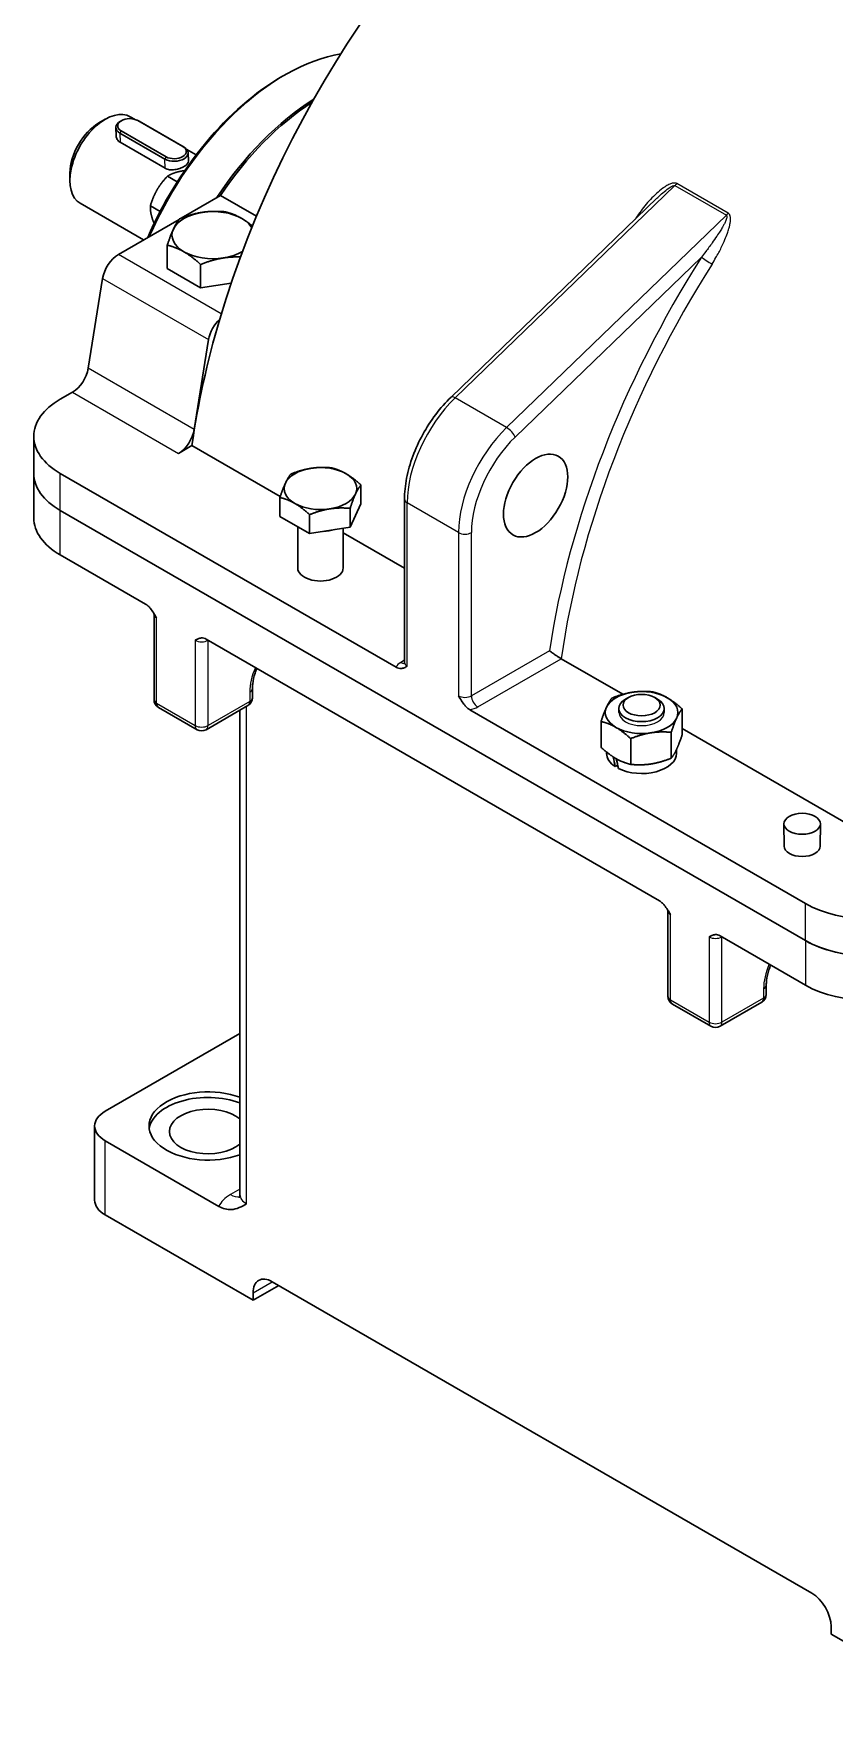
# Model space of a CAD drawing. Header units: millimetres. Extents: x -89 to 1313, y -72 to 900.
# Drawn here: x 695.5 to 766.1, y 152.4 to 300.9 of the extents above; entities that cross this region are included whole.
import ezdxf

# ---------------------------------------------------------------- set-up
doc = ezdxf.new("R2010")
doc.units = ezdxf.units.MM
doc.layers.add('可见 (ISO)', color=7, linetype='Continuous', lineweight=30)
doc.layers.add('可见窄的 (ISO)', color=7, linetype='Continuous', lineweight=9)

msp = doc.modelspace()

# ---------------------------------------------------------------- linework, layer by layer
at = {"layer": '可见 (ISO)'}
for p, q in [((717.4074, 297.0768), (717.6903, 297.2401)), ((701.2854, 292.9943), (701.8511, 293.3209)), ((702.7885, 292.5893), (702.8107, 291.8469)), ((703.2751, 293.1939), (703.1698, 293.1333)), ((704.4211, 293.3252), (704.0511, 293.5388)), ((704.6656, 293.2355), (704.7742, 293.1813)), ((704.7191, 293.2068), (708.6789, 290.9206)), ((708.7958, 290.8619), (704.836, 293.1481)), ((703.1399, 292.1023), (707.0997, 289.8162)), ((707.1239, 289.0085), (703.1641, 291.2947)), ((707.209, 290.0142), (703.2492, 292.3004)), ((709.8524, 290.1894), (709.0369, 290.6603)), ((709.1472, 290.375), (709.1695, 289.6325)), ((698.7398, 288.5852), (698.7398, 287.932)), ((708.1862, 287.8041), (707.3231, 288.3024)), ((708.5425, 284.6102), (711.9942, 286.603)), ((715.1624, 284.7739), (711.9942, 286.603)), ((705.2293, 282.6973), (699.6511, 285.9178)), ((706.6851, 285.2041), (705.822, 285.7024)), ((732.3006, 268.8428), (750.442, 286.3668)), ((703.0066, 281.414), (708.3452, 284.4963)), ((707.311, 280.1747), (707.311, 282.231)), ((700.3551, 271.3926), (701.6207, 279.3064)), ((710.2504, 278.4777), (707.311, 280.1747)), ((710.2504, 278.4777), (710.2504, 280.534)), ((712.9392, 278.8936), (710.2504, 278.4777)), ((710.9545, 273.9176), (709.6889, 266.0037)), ((698.9693, 269.2851), (697.8913, 268.6627)), ((695.5481, 262.1307), (695.5481, 265.3967)), ((709.4878, 264.5802), (708.3031, 263.8962)), ((717.2608, 260.0925), (709.4878, 264.5802)), ((695.5481, 262.1307), (695.5481, 258.2116)), ((697.8913, 262.1307), (727.4585, 245.0601)), ((717.2324, 258.3453), (717.2324, 260.0062)), ((724.3707, 259.4496), (724.3707, 261.1105)), ((728.204, 245.4742), (728.204, 259.8524)), ((697.8913, 258.8648), (763.5108, 220.9793)), ((697.8913, 258.8648), (763.5108, 220.9793)), ((719.8452, 256.8368), (717.2324, 258.3453)), ((719.8452, 256.8368), (719.8452, 258.4977)), ((724.3707, 259.4496), (723.4143, 257.389)), ((723.4143, 257.389), (723.4143, 259.0499)), ((718.8016, 257.4394), (718.8016, 253.8025)), ((723.4143, 257.389), (719.8452, 256.8368)), ((722.8016, 257.2942), (722.8016, 253.8025)), ((728.204, 253.7745), (722.8016, 256.8936)), ((705.3968, 250.6123), (697.8913, 254.9456)), ((706.1423, 242.2082), (706.1423, 249.72)), ((750.6516, 224.4844), (710.7505, 247.5213)), ((747.4367, 242.6704), (742.0148, 245.8008)), ((714.8133, 243.188), (714.8133, 242.3715)), ((747.9317, 242.3845), (747.6715, 242.2342)), ((750.2399, 242.3845), (750.5002, 242.2342)), ((706.5423, 241.5154), (709.9364, 239.5558)), ((714.4133, 241.6787), (710.7364, 239.5558)), ((713.7104, 198.6073), (713.7104, 241.2729)), ((733.9436, 241.3159), (763.5108, 224.2453)), ((747.0858, 241.0651), (747.0858, 241.4178)), ((751.0858, 241.0651), (751.0858, 241.4178)), ((752.655, 239.1072), (752.655, 241.3839)), ((745.5167, 238.0029), (745.5167, 240.2796)), ((751.6986, 237.0466), (751.6986, 239.3233)), ((767.4474, 231.1173), (752.655, 239.6577)), ((746.0058, 237.4725), (746.0058, 237.5825)), ((748.1295, 236.4944), (748.1295, 238.7711)), ((752.1658, 237.4725), (752.1658, 237.82)), ((746.9842, 236.429), (746.7658, 236.3029)), ((761.6316, 229.3048), (761.6215, 231.2644)), ((764.8243, 229.3048), (764.8344, 231.2644)), ((751.3971, 216.0803), (751.3971, 223.5921)), ((763.5108, 217.0601), (756.0053, 221.3934)), ((760.0682, 217.0601), (760.0682, 216.2436)), ((751.7971, 215.3875), (755.1912, 213.4279)), ((759.6682, 215.5508), (755.9912, 213.4279)), ((713.7104, 212.8027), (701.8511, 205.9558)), ((700.9138, 198.1174), (700.9138, 204.6494)), ((701.8511, 203.343), (711.8467, 197.572)), ((701.8511, 196.811), (714.8619, 189.2992)), ((717.1246, 190.6056), (714.8619, 189.2992)), ((716.5589, 190.9322), (764.0765, 163.498)), ((714.8619, 189.2992), (714.8619, 189.9524)), ((765.7735, 160.5586), (765.7735, 159.9054)), ((765.7735, 159.9054), (778.7843, 152.3936))]:
    msp.add_line(p, q, dxfattribs=at)
for centre, start, end in [((706.9423, 242.2082), 180, 240), ((714.0133, 242.3715), 300, 0), ((710.3364, 240.2486), 240, 300), ((752.1971, 216.0803), 180, 240), ((759.2682, 216.2436), 300, 0), ((755.5912, 214.1207), 240, 300)]:
    msp.add_arc(centre, 0.8, start, end, dxfattribs=at)
for centre, major_axis, ratio, start_param, end_param in [((749.1302, 279.466), (28.4565, 49.288), 0.57735027, 0.87574659, 1.96473415), ((717.6903, 280.5836), (10.2, 17.6669), 0.57735027, 0.43862033, 1.76322802), ((717.4074, 280.7469), (-10, -17.3205), 0.57735027, 3.92699082, 4.91542291), ((701.8511, 289.7283), (-2.2, -3.8105), 0.57735027, 3.14159265, 6.28318531), ((720.8016, 278.7873), (-10.2, -17.6669), 0.57735027, 3.96770652, 4.61184735), ((720.8016, 278.7873), (-10.2, -17.6669), 0.57735027, 3.96770652, 4.61184735), ((720.943, 278.7056), (10.2, 17.6669), 0.57735027, 0.84637449, 1.45460538), ((720.943, 278.7056), (-10.2, -17.6669), 0.57735027, 3.98796714, 4.59619804), ((701.2854, 290.0549), (-1.8, -3.1177), 0.57735027, 3.92699082, 5.49778714), ((703.988, 292.6252), (-1.1995, -0.0359), 0.59662772, 5.44497926, 7.05100993), ((703.9841, 292.7536), (-1.0395, -0.0311), 0.59662772, 3.90941728, 7.05100993), ((703.988, 292.6252), (-1.1995, -0.0359), 0.59662772, 3.90941728, 3.9797987), ((707.9478, 290.3391), (1.1995, 0.0359), 0.59662772, 3.90941728, 7.05100993), ((707.9439, 290.4674), (1.0395, 0.0311), 0.59662772, 3.90941728, 7.05100993), ((711.3263, 283.1147), (-3.6, 0), 0.57735027, 4.97418837, 6.02138592), ((711.3263, 283.1147), (-3.6, 0), 0.57735027, 3.92699082, 4.97418837), ((711.3263, 283.1147), (-3.6, 0), 0.57735027, 6.02138592, 7.06858347), ((711.3263, 283.1147), (3.6, 0), 0.57735027, 0.31695962, 0.78539816), ((703.0066, 279.781), (-1, -1.7321), 0.57735027, 3.92699082, 5.29707428), ((711.3263, 283.1147), (3.6, 0), 0.57735027, 3.92699082, 4.97418837), ((711.3263, 283.1147), (3.6, 0), 0.57735027, 4.97418837, 5.52335175), ((749.1302, 279.466), (28.4565, 49.288), 0.57735027, 1.96473415, 2.1831375), ((712.3404, 274.3921), (1, 1.7321), 0.57735027, 1.0790392, 2.15548163), ((698.9693, 270.9181), (-1, -1.7321), 0.57735027, 0.78539816, 2.15548163), ((703.5481, 265.3967), (-8, 0), 0.57735027, 5.49778714, 7.06858347), ((708.3031, 265.5292), (1, 1.7321), 0.57735027, 3.92699082, 5.29707428), ((703.5481, 262.1307), (-8, 0), 0.57735027, 0, 0.78539816), ((703.5481, 262.1307), (-8, 0), 0.57735027, 0, 0.78539816), ((720.8016, 260.7917), (-3.2, 0), 0.57735027, 4.97418837, 6.02138592), ((720.8016, 260.7917), (-3.2, 0), 0.57735027, 3.92699082, 4.97418837), ((720.8016, 260.7917), (3.2, 0), 0.57735027, 6.02138592, 7.06858347), ((720.8016, 260.7917), (-3.2, 0), 0.57735027, 6.02138592, 7.06858347), ((720.8016, 260.7917), (3.2, 0), 0.57735027, 4.97418837, 6.02138592), ((720.8016, 260.7917), (3.2, 0), 0.57735027, 3.92699082, 4.97418837), ((703.5481, 258.2116), (-8, 0), 0.57735027, 0, 0.78539816), ((720.8016, 258.7015), (-2.92, 0), 0.57735027, 1.6512154, 2.01397603), ((720.8016, 253.8025), (2, 0), 0.57735027, 3.14159265, 6.28318531), ((749.0858, 241.0651), (-3.2, 0), 0.57735027, 4.97418837, 6.02138592), ((749.0858, 241.4178), (-2, 0), 0.57735027, 5.4978958, 10.21006747), ((749.0858, 241.0651), (-3.2, 0), 0.57735027, 3.92699082, 4.97418837), ((749.0858, 241.0651), (3.2, 0), 0.57735027, 6.02138592, 7.06858347), ((749.0858, 241.0651), (-3.2, 0), 0.57735027, 6.02138592, 7.06858347), ((749.0858, 241.0651), (3.2, 0), 0.57735027, 4.97418837, 6.02138592), ((749.0858, 241.0651), (3.2, 0), 0.57735027, 3.92699082, 4.97418837), ((749.0858, 237.4725), (-3.08, 0), 0.57735027, 0, 0.71781426), ((749.0858, 236.9499), (1.9921, -9.07), 0.2589892, 4.63231081, 4.72683844), ((749.0858, 237.9952), (1.9921, -9.07), 0.2589892, 4.76502797, 4.86200625), ((749.0858, 237.4725), (3.08, 0), 0.57735027, 3.99457472, 6.28318531), ((763.228, 229.3076), (1.5964, 0), 0.57735027, 3.14457049, 6.28020747), ((769.1677, 227.5113), (8, 0), 0.57735027, 3.92699082, 5.49778714), ((769.1677, 224.2453), (-8, 0), 0.57735027, 0.78539816, 2.35619449), ((769.1677, 224.2453), (8, 0), 0.57735027, 3.92699082, 5.49778714), ((769.1677, 220.3261), (8, 0), 0.57735027, 3.92699082, 5.49778714), ((710.9021, 204.6494), (-5.2, 0), 0.57735027, 4.14187736, 8.42449326), ((710.9021, 204.1595), (-5.2, 0), 0.57735027, 4.14187736, 6.20150527), ((704.1138, 204.6494), (-3.2, 0), 0.57735027, 5.49778714, 7.06858347), ((710.9021, 204.1595), (-3.4, 0), 0.57735027, 3.74045355, 8.82591707), ((704.1138, 198.1174), (-3.2, 0), 0.57735027, 0, 0.78539816), ((716.5589, 188.9726), (-1.2, 2.0785), 0.57735027, 5.49778714, 7.06858347), ((764.0765, 161.5384), (-1.2, 2.0785), 0.57735027, 3.92699082, 5.49778714)]:
    msp.add_ellipse(centre, major_axis=major_axis, ratio=ratio, start_param=start_param, end_param=end_param, dxfattribs=at)
for centre, major_axis in [((739.752, 260.179), (-2, -3.4641)), ((749.0858, 241.7183), (1.6319, 0)), ((763.228, 231.2672), (-1.6065, 0))]:
    msp.add_ellipse(centre, major_axis=major_axis, ratio=0.57735027, dxfattribs=at)
for points, knots in [([(703.1641, 291.2947), (703.057, 291.3566), (702.9644, 291.4428), (702.8443, 291.6378), (702.8139, 291.745), (702.8108, 291.8469)], [0.909033921, 0.909033921, 0.909033921, 0.909033921, 1.022674544, 1.022674544, 1.131008978, 1.131008978, 1.131008978, 1.131008978]), ([(709.1695, 289.6325), (709.1696, 289.6291), (709.1696, 289.6257), (709.1691, 289.5495), (709.1388, 289.471), (709.0161, 289.3171), (708.9235, 289.2414), (708.8165, 289.1753)], [0.221975057, 0.221975057, 0.221975057, 0.221975057, 0.227281248, 0.227281248, 0.340899104, 0.340899104, 0.45451696, 0.45451696, 0.45451696, 0.45451696]), ([(708.8165, 289.1753), (708.7094, 289.1093), (708.5743, 289.0447), (708.2795, 288.9411), (708.1198, 288.9025), (707.8207, 288.8632), (707.6611, 288.8599), (707.3662, 288.9014), (707.2311, 288.9467), (707.1239, 289.0085)], [0.45451696, 0.45451696, 0.45451696, 0.45451696, 0.568134817, 0.568134817, 0.681752673, 0.681752673, 0.795393297, 0.795393297, 0.909033921, 0.909033921, 0.909033921, 0.909033921]), ([(728.204, 259.8524), (728.204, 260.4526), (728.2688, 261.0796), (728.5185, 262.3564), (728.7034, 263.0062), (729.1809, 264.2949), (729.4735, 264.9337), (730.1495, 266.1658), (730.5329, 266.7591), (731.3699, 267.8671), (731.8235, 268.3818), (732.3006, 268.8428)], [0, 0, 0, 0, 0.24923005, 0.24923005, 0.49846009, 0.49846009, 0.74769014, 0.74769014, 0.99692019, 0.99692019, 1.24615023, 1.24615023, 1.24615023, 1.24615023]), ([(706.3766, 249.3934), (706.2982, 249.5291), (706.2121, 249.6787), (706.0288, 249.9672), (705.9309, 250.1058), (705.7699, 250.2989), (705.6972, 250.377), (705.5467, 250.513), (705.4689, 250.5707), (705.3968, 250.6123)], [0, 0, 0, 0, 0.117562819, 0.117562819, 0.235125638, 0.235125638, 0.311588865, 0.311588865, 0.388052091, 0.388052091, 0.388052091, 0.388052091]), ([(706.1153, 249.831), (706.1165, 249.8292), (706.1183, 249.8261), (706.1226, 249.8174), (706.1252, 249.8118), (706.1303, 249.7981), (706.1328, 249.7901), (706.1372, 249.7723), (706.139, 249.7624), (706.1416, 249.7417), (706.1423, 249.7309), (706.1423, 249.72)], [2.00345863, 2.00345863, 2.00345863, 2.00345863, 2.074005802, 2.074005802, 2.144552974, 2.144552974, 2.215100146, 2.215100146, 2.285647318, 2.285647318, 2.35619449, 2.35619449, 2.35619449, 2.35619449]), ([(710.7505, 247.5213), (710.6784, 247.5629), (710.6005, 247.5952), (710.45, 247.633), (710.3774, 247.6388), (710.2163, 247.6317), (710.1185, 247.606), (709.9352, 247.5291), (709.8491, 247.4791), (709.7707, 247.4338)], [1.01106448, 1.01106448, 1.01106448, 1.01106448, 1.087527707, 1.087527707, 1.163990933, 1.163990933, 1.281553752, 1.281553752, 1.399116571, 1.399116571, 1.399116571, 1.399116571]), ([(740.9765, 246.5078), (740.977, 246.5074), (740.9775, 246.507), (741.0407, 246.4557), (741.1188, 246.3959), (741.293, 246.269), (741.3885, 246.2019), (741.5699, 246.0791), (741.6528, 246.0244), (741.8058, 245.9267), (741.8743, 245.8841), (741.965, 245.8298), (741.9905, 245.8148), (742.0148, 245.8008)], [-0.362143701, -0.362143701, -0.362143701, -0.362143701, -0.361329932, -0.361329932, -0.258568563, -0.258568563, -0.162436819, -0.162436819, -0.088389107, -0.088389107, -0.026068203, -0.026068203, -0.00034499, -0.00034499, -0.00034499, -0.00034499]), ([(727.4585, 245.0601), (727.5306, 245.0185), (727.6085, 244.9862), (727.7589, 244.9484), (727.8316, 244.9427), (727.9927, 244.9498), (728.0905, 244.9754), (728.2738, 245.0523), (728.3599, 245.1024), (728.4383, 245.1476)], [1.01106448, 1.01106448, 1.01106448, 1.01106448, 1.087527707, 1.087527707, 1.163990933, 1.163990933, 1.281553752, 1.281553752, 1.399116571, 1.399116571, 1.399116571, 1.399116571]), ([(728.1757, 245.3613), (728.1757, 245.3613), (728.1772, 245.3632), (728.1835, 245.3744), (728.19, 245.3881), (728.2004, 245.426), (728.204, 245.45), (728.204, 245.4742)], [0.380488515, 0.380488515, 0.380488515, 0.380488515, 0.471238898, 0.471238898, 0.628318531, 0.628318531, 0.785398163, 0.785398163, 0.785398163, 0.785398163]), ([(715.2006, 244.9521), (715.1446, 244.8156), (715.0942, 244.6789), (714.9434, 244.2166), (714.8724, 243.8961), (714.8214, 243.4565), (714.8133, 243.3181), (714.8133, 243.188)], [7.298083933, 7.298083933, 7.298083933, 7.298083933, 7.419367678, 7.419367678, 7.711321269, 7.711321269, 7.853981634, 7.853981634, 7.853981634, 7.853981634]), ([(732.9638, 242.5348), (733.0422, 242.3991), (733.1283, 242.2496), (733.3116, 241.961), (733.4094, 241.8224), (733.5705, 241.6293), (733.6431, 241.5512), (733.7936, 241.4152), (733.8715, 241.3576), (733.9436, 241.3159)], [0, 0, 0, 0, 0.117562819, 0.117562819, 0.235125638, 0.235125638, 0.311588865, 0.311588865, 0.388052091, 0.388052091, 0.388052091, 0.388052091]), ([(751.6314, 223.2655), (751.553, 223.4013), (751.4669, 223.5508), (751.2836, 223.8393), (751.1858, 223.9779), (751.0247, 224.171), (750.9521, 224.2491), (750.8016, 224.3851), (750.7237, 224.4428), (750.6516, 224.4844)], [0, 0, 0, 0, 0.117562819, 0.117562819, 0.235125638, 0.235125638, 0.311588865, 0.311588865, 0.388052091, 0.388052091, 0.388052091, 0.388052091]), ([(751.3701, 223.7031), (751.3713, 223.7013), (751.3731, 223.6982), (751.3775, 223.6895), (751.38, 223.6839), (751.3851, 223.6703), (751.3876, 223.6622), (751.392, 223.6444), (751.3939, 223.6345), (751.3964, 223.6138), (751.3971, 223.603), (751.3971, 223.5921)], [2.00345863, 2.00345863, 2.00345863, 2.00345863, 2.074005802, 2.074005802, 2.144552974, 2.144552974, 2.215100146, 2.215100146, 2.285647318, 2.285647318, 2.35619449, 2.35619449, 2.35619449, 2.35619449]), ([(756.0053, 221.3934), (755.9332, 221.435), (755.8554, 221.4673), (755.7049, 221.5051), (755.6322, 221.5109), (755.4711, 221.5038), (755.3733, 221.4781), (755.19, 221.4012), (755.1039, 221.3512), (755.0255, 221.3059)], [1.01106448, 1.01106448, 1.01106448, 1.01106448, 1.087527707, 1.087527707, 1.163990933, 1.163990933, 1.281553752, 1.281553752, 1.399116571, 1.399116571, 1.399116571, 1.399116571]), ([(760.4554, 218.8242), (760.3994, 218.6877), (760.3491, 218.551), (760.1982, 218.0887), (760.1273, 217.7682), (760.0762, 217.3286), (760.0682, 217.1903), (760.0682, 217.0601)], [7.298083933, 7.298083933, 7.298083933, 7.298083933, 7.419367678, 7.419367678, 7.711321269, 7.711321269, 7.853981634, 7.853981634, 7.853981634, 7.853981634]), ([(711.8467, 197.572), (712.0269, 197.468), (712.2216, 197.3873), (712.5978, 197.2928), (712.7794, 197.2784), (713.1821, 197.2962), (713.4266, 197.3603), (713.885, 197.5525), (714.1002, 197.6777), (714.2962, 197.7908)], [2.5276612, 2.5276612, 2.5276612, 2.5276612, 2.718819267, 2.718819267, 2.909977333, 2.909977333, 3.203884381, 3.203884381, 3.497791429, 3.497791429, 3.497791429, 3.497791429]), ([(713.6397, 198.3249), (713.6397, 198.3249), (713.6433, 198.3298), (713.6591, 198.3578), (713.6754, 198.3921), (713.7014, 198.4868), (713.7104, 198.5468), (713.7104, 198.6073)], [3.522081169, 3.522081169, 3.522081169, 3.522081169, 3.612831552, 3.612831552, 3.769911184, 3.769911184, 3.926990817, 3.926990817, 3.926990817, 3.926990817])]:
    msp.add_open_spline(points, degree=3, knots=knots, dxfattribs=at)
for points, weights in [([(707.3231, 288.3024), (706.7567, 287.7005), (706.4083, 287.0972)], [1, 1.0379548493, 1]), ([(708.1842, 288.6719), (707.7083, 288.5444), (707.3231, 288.3024)], [1, 1.0379548493, 1]), ([(708.8442, 288.7988), (708.4765, 288.7502), (708.1842, 288.6719)], [1.01813359721, 1.02297913325, 1]), ([(706.4083, 287.0972), (706.06, 286.4939), (705.822, 285.7024)], [1, 1.0379548493, 1]), ([(705.822, 285.7024), (705.805, 285.2477), (705.9325, 284.7719)], [1, 1.0379548493, 1]), ([(708.3869, 284.5493), (709.4628, 284.9782), (710.3946, 285.1224)], [1, 1.0379548493, 1]), ([(710.3946, 285.1224), (711.3263, 285.2665), (712.4022, 285.1704)], [1, 1.0379548493, 1]), ([(712.4022, 285.1704), (713.1898, 284.9782), (713.8719, 284.5844)], [1, 1.0379548493, 1]), ([(705.9325, 284.7719), (706.0108, 284.4796), (706.1526, 284.1369)], [1, 1.02297913325, 1.01813359721]), ([(707.311, 282.231), (707.5993, 283.1147), (707.849, 283.6527)], [1, 1.0379548493, 1]), ([(707.849, 283.6527), (708.0986, 284.1906), (708.3869, 284.5493)], [1, 1.0379548493, 1]), ([(713.8719, 284.5844), (714.3278, 284.3212), (714.814, 283.928)], [1, 1.02505560885, 1.01703067351]), ([(708.7807, 281.645), (708.0986, 282.0388), (707.311, 282.231)], [1, 1.0379548493, 1]), ([(710.2504, 280.534), (709.4628, 281.2512), (708.7807, 281.645)], [1, 1.0379548493, 1]), ([(712.2581, 281.1071), (711.3263, 280.963), (710.2504, 280.534)], [1, 1.0379548493, 1]), ([(713.7517, 281.1882), (712.9733, 281.2177), (712.2581, 281.1071)], [1.01381007709, 1.02888009848, 1]), ([(717.7106, 261.2699), (717.9325, 261.7481), (718.1888, 262.0668)], [1, 1.0379548493, 1]), ([(718.1888, 262.0668), (719.1451, 262.4482), (719.9733, 262.5763)], [1, 1.0379548493, 1]), ([(719.9733, 262.5763), (720.8016, 262.7044), (721.7579, 262.619)], [1, 1.0379548493, 1]), ([(721.7579, 262.619), (722.458, 262.4482), (723.0643, 262.0981)], [1, 1.0379548493, 1]), ([(723.0643, 262.0981), (723.6706, 261.7481), (724.3707, 261.1105)], [1, 1.0379548493, 1]), ([(717.2324, 260.0062), (717.4887, 260.7917), (717.7106, 261.2699)], [1, 1.0379548493, 1]), ([(718.5388, 259.4853), (717.9325, 259.8354), (717.2324, 260.0062)], [1, 1.0379548493, 1]), ([(723.8925, 260.3135), (723.6706, 259.8354), (723.4143, 259.0499)], [1, 1.0379548493, 1]), ([(724.3707, 261.1105), (724.1144, 260.7917), (723.8925, 260.3135)], [1, 1.0379548493, 1]), ([(719.8452, 258.4977), (719.1451, 259.1353), (718.5388, 259.4853)], [1, 1.0379548493, 1]), ([(721.6298, 259.0072), (720.8016, 258.879), (719.8452, 258.4977)], [1, 1.0379548493, 1]), ([(723.4143, 259.0499), (722.458, 259.1353), (721.6298, 259.0072)], [1, 1.0379548493, 1]), ([(745.9949, 241.5433), (746.2168, 242.0215), (746.473, 242.3403)], [1, 1.0379548493, 1]), ([(746.473, 242.3403), (747.4294, 242.7216), (748.2576, 242.8497)], [1, 1.0379548493, 1]), ([(748.2576, 242.8497), (749.0858, 242.9778), (750.0422, 242.8924)], [1, 1.0379548493, 1]), ([(750.0422, 242.8924), (750.7423, 242.7216), (751.3486, 242.3715)], [1, 1.0379548493, 1]), ([(751.3486, 242.3715), (751.9549, 242.0215), (752.655, 241.3839)], [1, 1.0379548493, 1]), ([(745.5167, 240.2796), (745.7729, 241.0651), (745.9949, 241.5433)], [1, 1.0379548493, 1]), ([(752.1768, 240.587), (751.9549, 240.1088), (751.6986, 239.3233)], [1, 1.0379548493, 1]), ([(752.655, 241.3839), (752.3987, 241.0651), (752.1768, 240.587)], [1, 1.0379548493, 1]), ([(746.8231, 239.7587), (746.2168, 240.1088), (745.5167, 240.2796)], [1, 1.0379548493, 1]), ([(748.1295, 238.7711), (747.4294, 239.4087), (746.8231, 239.7587)], [1, 1.0379548493, 1]), ([(749.914, 239.2806), (749.0858, 239.1524), (748.1295, 238.7711)], [1, 1.0379548493, 1]), ([(751.6986, 239.3233), (750.7423, 239.4087), (749.914, 239.2806)], [1, 1.0379548493, 1]), ([(752.1768, 237.8435), (752.3987, 238.3217), (752.655, 239.1072)], [1, 1.0379548493, 1]), ([(745.5167, 238.0029), (746.2168, 237.3654), (746.8231, 237.0153)], [1, 1.0379548493, 1]), ([(751.6986, 237.0466), (751.9549, 237.3654), (752.1768, 237.8435)], [1, 1.0379548493, 1]), ([(746.8231, 237.0153), (747.4294, 236.6653), (748.1295, 236.4944)], [1, 1.0379548493, 1]), ([(748.1295, 236.4944), (749.0858, 236.409), (749.914, 236.5371)], [1, 1.0379548493, 1]), ([(749.914, 236.5371), (750.7423, 236.6653), (751.6986, 237.0466)], [1, 1.0379548493, 1])]:
    msp.add_rational_spline(points, weights, degree=2, dxfattribs=at)
at = {"layer": '可见窄的 (ISO)'}
for p, q in [((704.836, 293.1481), (704.7191, 293.2068)), ((703.2492, 292.3004), (703.1399, 292.1023)), ((703.1399, 292.1023), (703.1641, 291.2947)), ((707.209, 290.0142), (707.0997, 289.8162)), ((707.1239, 289.0085), (707.0997, 289.8162)), ((708.7958, 290.8619), (708.6789, 290.9206)), ((732.676, 268.7823), (752.0269, 287.4746)), ((752.0269, 287.4746), (756.5524, 284.8618)), ((756.7068, 285.0436), (752.1813, 287.6563)), ((756.5524, 284.8618), (737.2015, 266.1695)), ((712.0695, 276.1815), (703.0066, 281.414)), ((737.9476, 265.328), (754.3542, 281.1762)), ((701.6207, 279.3064), (710.9545, 273.9176)), ((709.6889, 266.0037), (700.3551, 271.3926)), ((698.9693, 269.2851), (708.3031, 263.8962)), ((737.2015, 266.1695), (732.676, 268.7823)), ((697.8913, 258.8648), (697.8913, 262.1307)), ((697.8913, 254.9456), (697.8913, 258.8648)), ((728.4383, 245.1476), (728.4383, 259.5258)), ((732.9638, 256.913), (728.4383, 259.5258)), ((732.9638, 256.913), (732.9638, 242.5348)), ((734.0952, 242.5348), (734.0952, 256.913)), ((706.3766, 241.8816), (706.3766, 249.3934)), ((709.7707, 247.4338), (709.7707, 239.922)), ((710.9021, 239.922), (710.9021, 247.4338)), ((740.9765, 246.5078), (734.0952, 242.5348)), ((728.204, 245.6655), (727.8726, 245.4742)), ((734.6608, 241.555), (742.0148, 245.8008)), ((714.579, 242.0449), (710.9021, 239.922)), ((714.579, 242.8614), (714.579, 242.0449)), ((706.3766, 241.8816), (709.7707, 239.922)), ((714.2962, 197.7908), (714.2962, 241.6111)), ((763.5108, 220.9793), (763.5108, 224.2453)), ((751.6314, 215.7537), (751.6314, 223.2655)), ((755.0255, 221.3059), (755.0255, 213.7941)), ((756.1569, 213.7941), (756.1569, 221.3059)), ((763.5108, 220.9793), (763.5108, 217.0601)), ((751.6314, 215.7537), (755.0255, 213.7941)), ((759.8338, 215.917), (756.1569, 213.7941)), ((759.8338, 216.7335), (759.8338, 215.917)), ((701.8511, 196.811), (701.8511, 203.343)), ((713.7104, 199.0856), (712.882, 198.6073)), ((714.8619, 189.9524), (716.5589, 190.9322))]:
    msp.add_line(p, q, dxfattribs=at)
for centre, major_axis, ratio, start_param, end_param in [((751.8465, 287.9895), (-0.4, -0.6928), 0.57735027, 1.11004426, 1.4187779), ((756.3719, 285.3768), (0.4, 0.6928), 0.57735027, 4.25163691, 4.56037056), ((781.0915, 261.0132), (-28.8565, -49.9809), 0.57735027, 4.64140897, 5.31306921), ((754.9199, 280.8496), (-0.6758, 0.4281), 0.05790628, 0.61666871, 2.18746504), ((781.6572, 260.6866), (28.4565, 49.288), 0.57735027, 1.49981632, 2.1831375), ((734.6608, 263.1184), (4.4, 7.621), 0.57735027, 1.11004426, 2.35619449), ((732.8565, 268.2674), (-0.5558, 0.5754), 0.36303224, 5.38065137, 6.28318531), ((739.1863, 260.5056), (-4.4, -7.621), 0.57735027, 4.25163691, 5.49778714), ((737.3819, 265.6546), (0.5558, -0.5754), 0.36303224, 0.66826239, 2.23905872), ((739.752, 260.179), (4, 6.9282), 0.57735027, 1.11004426, 2.35619449), ((729.004, 259.8524), (-0.8, 0), 0.57735027, 0, 0.78539816), ((733.5295, 257.2396), (0.8, 0), 0.57735027, 3.92699082, 5.49778714), ((706.9423, 249.72), (-0.8, 0), 0.57735027, 0, 0.78539816), ((710.3364, 247.7604), (0.8, 0), 0.57735027, 3.92699082, 5.49778714), ((717.5489, 244.5761), (-2.1, -3.6373), 0.57735027, 4.91581972, 5.49778714), ((729.004, 244.821), (-1.6, 0), 0.57735027, 5.49778714, 6.02138592), ((727.8726, 246.1274), (0.4, -0.6928), 0.57735027, 5.49778714, 6.1029539), ((729.004, 245.4742), (-0.8, 0), 0.57735027, 0, 0.78539816), ((706.9423, 242.2082), (-0.8, 0), 0.57735027, 0, 0.78539816), ((714.0133, 242.3715), (0.4, -0.6928), 0.57735027, 0, 0.78539816), ((714.0133, 243.188), (0.8, 0), 0.57735027, 5.49778714, 6.28318531), ((714.0133, 242.3715), (0.8, 0), 0.57735027, 5.49778714, 6.28318531), ((733.5295, 242.8614), (-0.8, 0), 0.57735027, 0.78539816, 2.35619449), ((734.6608, 242.2082), (0.4, -0.6928), 0.57735027, 3.92699082, 5.49778714), ((706.9423, 242.2082), (-0.4, -0.6928), 0.57735027, 5.49778714, 6.28318531), ((733.5295, 242.2082), (1.6, 0), 0.57735027, 4.97418837, 5.49778714), ((749.0858, 241.0651), (-2, 0), 0.57735027, 0, 3.14159265), ((710.3364, 240.2486), (0.8, 0), 0.57735027, 3.92699082, 5.49778714), ((710.3364, 240.2486), (-0.4, -0.6928), 0.57735027, 5.49778714, 6.28318531), ((710.3364, 240.2486), (0.4, -0.6928), 0.57735027, 0, 0.78539816), ((752.1971, 223.5921), (-0.8, 0), 0.57735027, 0, 0.78539816), ((755.5912, 221.6325), (0.8, 0), 0.57735027, 3.92699082, 5.49778714), ((762.8037, 218.4482), (-2.1, -3.6373), 0.57735027, 4.91581972, 5.49778714), ((759.2682, 217.0601), (0.8, 0), 0.57735027, 5.49778714, 6.28318531), ((752.1971, 216.0803), (-0.8, 0), 0.57735027, 0, 0.78539816), ((752.1971, 216.0803), (-0.4, -0.6928), 0.57735027, 5.49778714, 6.28318531), ((759.2682, 216.2436), (0.4, -0.6928), 0.57735027, 0, 0.78539816), ((759.2682, 216.2436), (0.8, 0), 0.57735027, 5.49778714, 6.28318531), ((755.5912, 214.1207), (0.8, 0), 0.57735027, 3.92699082, 5.49778714), ((755.5912, 214.1207), (-0.4, -0.6928), 0.57735027, 5.49778714, 6.28318531), ((755.5912, 214.1207), (0.4, -0.6928), 0.57735027, 0, 0.78539816), ((715.7104, 196.9743), (-4, 0), 0.57735027, 5.49778714, 6.02138592), ((712.882, 200.2403), (1, -1.7321), 0.57735027, 5.49778714, 6.1029539), ((715.7104, 198.6073), (-2, 0), 0.57735027, 0, 0.78539816)]:
    msp.add_ellipse(centre, major_axis=major_axis, ratio=ratio, start_param=start_param, end_param=end_param, dxfattribs=at)
for points, knots in [([(751.2281, 287.4265), (751.1344, 287.3686), (751.0431, 287.3063), (750.7622, 287.101), (750.5798, 286.9481), (750.0349, 286.4516), (749.6944, 286.0836), (749.0647, 285.3177), (748.7731, 284.916), (748.5084, 284.4989)], [-1.02537476, -1.02537476, -1.02537476, -1.02537476, -0.94059493, -0.94059493, -0.7584879, -0.7584879, -0.37924395, -0.37924395, -0.00289105, -0.00289105, -0.00289105, -0.00289105]), ([(750.4421, 286.3669), (750.4935, 286.4166), (750.5452, 286.4658), (750.76, 286.6675), (750.9246, 286.8153), (751.2591, 287.0941), (751.4302, 287.2272), (751.689, 287.3907), (751.7795, 287.4405), (751.9283, 287.4909), (751.9887, 287.4967), (752.0269, 287.4746)], [0.700436326, 0.700436326, 0.700436326, 0.700436326, 0.758487897, 0.758487897, 0.940594929, 0.940594929, 1.122701961, 1.122701961, 1.221044376, 1.221044376, 1.302032532, 1.302032532, 1.302032532, 1.302032532]), ([(751.8644, 287.6977), (751.7622, 287.6815), (751.6596, 287.6465), (751.4463, 287.5538), (751.3357, 287.493), (751.2281, 287.4265)], [-1.207884727, -1.207884727, -1.207884727, -1.207884727, -1.122701961, -1.122701961, -1.025374764, -1.025374764, -1.025374764, -1.025374764]), ([(752.1813, 287.6563), (752.1049, 287.7004), (752.0087, 287.7129), (751.896, 287.7022), (751.8802, 287.7002), (751.8644, 287.6977)], [-1.3020325324, -1.3020325324, -1.3020325324, -1.3020325324, -1.2210443761, -1.2210443761, -1.2078847266, -1.2078847266, -1.2078847266, -1.2078847266]), ([(756.5524, 284.8618), (756.5613, 284.8567), (756.569, 284.8501), (756.5856, 284.8301), (756.5926, 284.8148), (756.6015, 284.7785), (756.603, 284.7573), (756.6011, 284.7021), (756.5952, 284.6663), (756.5765, 284.5875), (756.5629, 284.544), (756.5248, 284.4378), (756.498, 284.374), (756.4301, 284.2251), (756.387, 284.1394), (756.3015, 283.9786), (756.2597, 283.9036), (756.1493, 283.7116), (756.0785, 283.5943), (755.91, 283.3239), (755.8106, 283.1708), (755.5759, 282.8195), (755.4386, 282.6214), (755.1151, 282.1681), (754.9266, 281.9133), (754.6087, 281.4979), (754.4823, 281.3363), (754.3542, 281.1762)], [0, 0, 0, 0, 0.01889714, 0.01889714, 0.04831118, 0.04831118, 0.07936405, 0.07936405, 0.12353082, 0.12353082, 0.17230145, 0.17230145, 0.24002635, 0.24002635, 0.32806872, 0.32806872, 0.40424308, 0.40424308, 0.52241011, 0.52241011, 0.67602724, 0.67602724, 0.87572952, 0.87572952, 1.13534248, 1.13534248, 1.30186709, 1.30186709, 1.30186709, 1.30186709]), ([(755.2905, 280.5701), (755.4075, 280.7548), (755.5204, 280.9419), (755.7988, 281.4248), (755.9583, 281.7228), (756.2213, 282.2561), (756.3293, 282.4902), (756.5058, 282.908), (756.5777, 283.0909), (756.6928, 283.4159), (756.7388, 283.5577), (756.805, 283.7913), (756.8285, 283.883), (756.8625, 284.0368), (756.8747, 284.0987), (756.885, 284.1606)], [-1.30186709, -1.30186709, -1.30186709, -1.30186709, -1.13534248, -1.13534248, -0.87572952, -0.87572952, -0.67602724, -0.67602724, -0.52241011, -0.52241011, -0.40424308, -0.40424308, -0.32806872, -0.32806872, -0.27672025, -0.27672025, -0.27672025, -0.27672025]), ([(756.8823, 284.8006), (756.8776, 284.8164), (756.8723, 284.8319), (756.8538, 284.879), (756.8383, 284.9094), (756.8017, 284.9635), (756.7808, 284.9875), (756.7413, 285.0214), (756.7246, 285.0333), (756.7068, 285.0436)], [-0.094145964, -0.094145964, -0.094145964, -0.094145964, -0.0793640535, -0.0793640535, -0.0483111811, -0.0483111811, -0.0188971437, -0.0188971437, 0, 0, 0, 0]), ([(756.885, 284.1606), (756.8923, 284.2048), (756.8987, 284.2489), (756.9133, 284.3742), (756.9188, 284.4551), (756.9172, 284.5919), (756.9132, 284.6486), (756.8989, 284.7366), (756.8918, 284.7691), (756.8823, 284.8006)], [-0.276720251, -0.276720251, -0.276720251, -0.276720251, -0.240026351, -0.240026351, -0.17230145, -0.17230145, -0.123530824, -0.123530824, -0.094145964, -0.094145964, -0.094145964, -0.094145964])]:
    msp.add_open_spline(points, degree=3, knots=knots, dxfattribs=at)

doc.saveas('drawing.dxf')
